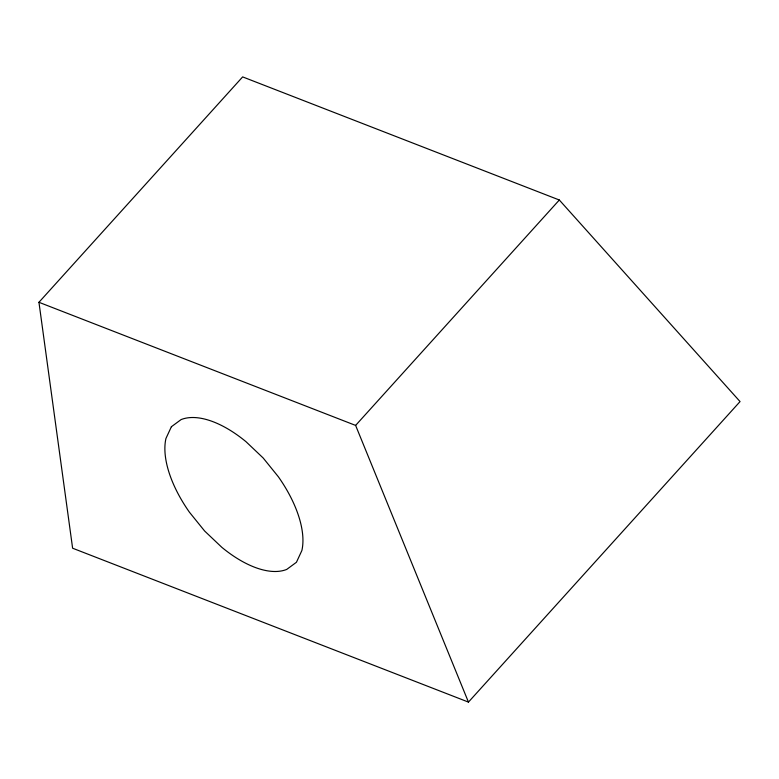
<?xml version="1.0" encoding="UTF-8"?>
<svg xmlns="http://www.w3.org/2000/svg" width="779" height="779" viewBox="0 0 779 779"><rect width="100%" height="100%" fill="white"/><g stroke="black" fill="none" stroke-linecap="round" stroke-linejoin="round"><path stroke-width="1.17" d="M38.95 302.291L242.649 76.897L559.322 200.008L740.05 401.575L468.452 702.103L72.613 548.212L38.95 302.291L355.613 425.412L468.452 702.103M355.613 425.412L559.322 200.008M171.38 426.736L165.937 438.499A94.21 46.974 49.7 0 0 189.463 512.251L204.643 531.025L221.83 547.325A90.841 45.289 49.7 0 0 286.73 569.41L296.439 562.272L301.882 550.51A94.21 46.974 49.7 0 0 278.356 476.767L263.166 457.984L245.989 441.683A90.841 45.289 49.7 0 0 181.079 419.599L171.38 426.736"/></g></svg>
